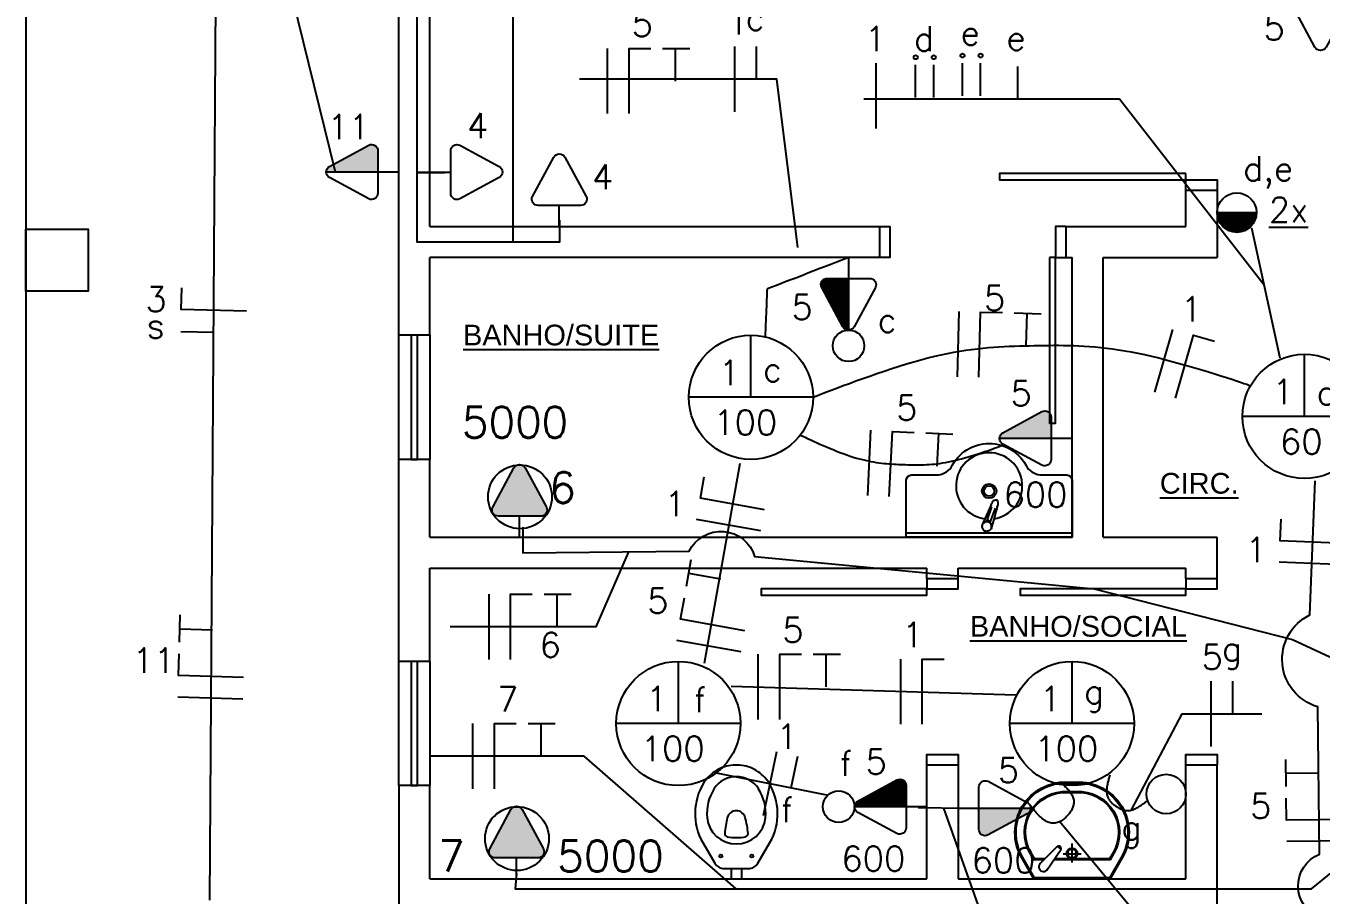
# Model space of a CAD drawing. Header units: millimetres. Extents: x 37 to 167, y 28 to 58.
# Drawn here: x 38.45 to 44.7, y 46.45 to 50.64 of the extents above; entities that cross this region are included whole.
import ezdxf

# ---------------------------------------------------------------- set-up
doc = ezdxf.new("R2010")
doc.units = ezdxf.units.MM
for name, color, linetype in [('ARQ-Banho_Cozinha_Serviço', 8, 'Continuous'), ('ELE-ELETRODUTOS', 5, 'Continuous'), ('ELE-FIAÇÃO', 10, 'Continuous'), ('ELE-PONTO_ELÉTRICO', 14, 'Continuous'), ('ESQUADRIAS', 9, 'Continuous'), ('PAREDE', 8, 'Continuous'), ('PAREDE-BAIXA', 9, 'Continuous'), ('PISO', 4, 'Continuous'), ('TXT_0', 7, 'Continuous')]:
    doc.layers.add(name, color=color, linetype=linetype)
doc.styles.add('ADITIVOCAD', font='RomanS')
doc.styles.get("Standard").update_dxf_attribs({"font": 'Arial'})
pattern_1 = [(45, (14.318479, 8.071904), (-0.0035355339, 0.0035355339), [])]

# ---------------------------------------------------------------- blocks, each defined once
blk = doc.blocks.new('ADC_PE_AB1')
at = {"flags": 128}
blk.add_lwpolyline([(0, -0.03), (1, -0.03), (1, 0), (0, 0)], close=True, dxfattribs=at)
at = {"flags": 8}
blk.add_attdef('$PORTA', (0.5, -0.1569), '', height=0.09, dxfattribs=at)
blk = doc.blocks.new('ADC_PD_AB1')
at = {"flags": 128}
blk.add_lwpolyline([(0, 0), (1, 0), (1, 0.03), (0, 0.03)], close=True, dxfattribs=at)
at = {"flags": 8}
blk.add_attdef('$PORTA', (0.5, 0.1463), '', height=0.09, dxfattribs=at)
blk = doc.blocks.new('ADC_JPL')
at = {"linetype": 'ByBlock', "flags": 128}
blk.add_lwpolyline([(0, -0.015), (1, -0.015), (1, 0.015), (0, 0.015)], close=True, dxfattribs=at)
at = {"flags": 8}
blk.add_attdef('$JANELA', (0.5, 0.2002), '', height=0.09, dxfattribs=at)
blk = doc.blocks.new('ADCE_LINCT')
for p, q in [((0, 0), (0, 0.2499)), ((0.2499, 0), (-0.2499, 0))]:
    blk.add_line(p, q)
blk.add_circle((0, 0), 0.2499)
at = {"flags": 8}
for tag, p in [('$A', (-0.089, 0.0992)), ('$B', (0.0909, 0.096)), ('$C', (-0.0013, -0.1014))]:
    blk.add_attdef(tag, p, '', height=0.1, dxfattribs=at)
blk = doc.blocks.new('ADCE_TB_2P')
at = {"flags": 128}
blk.add_lwpolyline([(0, 0), (0.0842, 0), (0.0842, 0.0853, -0.5575), (0.1207, 0.1079), (0.2784, 0.0226, -0.5959), (0.2784, -0.0226), (0.1207, -0.1079, -0.5789), (0.0842, -0.0853), (0.0842, 0)], format="xyb", dxfattribs=at)
at = {"flags": 8}
for tag, p in [('$C', (0.1994, 0.3183)), ('$A', (0.1994, -0.1817))]:
    blk.add_attdef(tag, p, '', height=0.09, dxfattribs=at)
blk = doc.blocks.new('ADCE_TM_2P')
blk.add_hatch(color=256).paths.add_polyline_path([(0.0842, 0), (0.0842, -0.0869), (0.0847, -0.0907), (0.0857, -0.0945), (0.0873, -0.098), (0.0894, -0.1012), (0.092, -0.1041), (0.095, -0.1065), (0.0984, -0.1085), (0.102, -0.1098), (0.1058, -0.1106), (0.1096, -0.1108), (0.1135, -0.1104), (0.1172, -0.1094), (0.1207, -0.1079), (0.2784, -0.0226), (0.2817, -0.0204), (0.2846, -0.0178), (0.2871, -0.0148), (0.2892, -0.0114), (0.2906, -0.0078), (0.2915, -0.0039), (0.2918, 0)])
blk.add_line((0.0842, 0), (0.2918, 0))
at = {"flags": 128}
blk.add_lwpolyline([(0, 0), (0.0842, 0), (0.0842, 0.0853, -0.5575), (0.1207, 0.1079), (0.2784, 0.0226, -0.5959), (0.2784, -0.0226), (0.1207, -0.1079, -0.5789), (0.0842, -0.0853), (0.0842, 0)], format="xyb", dxfattribs=at)
at = {"flags": 8}
for tag, p in [('$C', (0.1994, 0.3183)), ('$A', (0.1994, -0.1817))]:
    blk.add_attdef(tag, p, '', height=0.09, dxfattribs=at)
blk = doc.blocks.new('ADCE_TM-IT1')
h = blk.add_hatch()
h.set_pattern_fill('_U', color=256, scale=0.005, angle=45, style=0, pattern_type=2)
h.set_pattern_definition(pattern_1)
h.paths.add_polyline_path([(0.0842, 0), (0.0842, -0.0869), (0.0847, -0.0907), (0.0857, -0.0945), (0.0873, -0.098), (0.0894, -0.1012), (0.092, -0.1041), (0.095, -0.1065), (0.0984, -0.1085), (0.102, -0.1098), (0.1058, -0.1106), (0.1096, -0.1108), (0.1135, -0.1104), (0.1172, -0.1094), (0.1207, -0.1079), (0.2784, -0.0226), (0.2817, -0.0204), (0.2846, -0.0178), (0.2871, -0.0148), (0.2892, -0.0114), (0.2906, -0.0078), (0.2915, -0.0039), (0.2915, 0)])
blk.add_line((0.0842, 0), (0.2918, 0))
at = {"flags": 128}
blk.add_lwpolyline([(0, 0), (0.0842, 0), (0.0842, 0.0853, -0.5575), (0.1207, 0.1079), (0.2784, 0.0226, -0.5959), (0.2784, -0.0226), (0.1207, -0.1079, -0.5789), (0.0842, -0.0853), (0.0842, 0)], format="xyb", dxfattribs=at)
blk.add_circle((0.3554, 0), 0.0635)
at = {"flags": 8}
for tag, p in [('$C', (0.1994, 0.3183)), ('$B', (0.3992, 0.1595)), ('$A', (0.1994, -0.1817))]:
    blk.add_attdef(tag, p, '', height=0.09, dxfattribs=at)
blk = doc.blocks.new('ADCE_TA_2PT')
blk.add_hatch(color=256).paths.add_polyline_path([(0.2784, -0.0226), (0.2819, -0.0202), (0.2851, -0.0174), (0.2877, -0.014), (0.2897, -0.0103), (0.291, -0.0063), (0.2917, -0.0021), (0.2917, 0.0021), (0.291, 0.0063), (0.2897, 0.0103), (0.2877, 0.014), (0.2851, 0.0174), (0.2819, 0.0202), (0.2784, 0.0226), (0.1207, 0.1079), (0.1171, 0.1093), (0.1133, 0.1102), (0.1093, 0.1105), (0.1054, 0.1102), (0.1016, 0.1093), (0.0979, 0.1077), (0.0946, 0.1057), (0.0916, 0.1031), (0.089, 0.1001), (0.087, 0.0967), (0.0855, 0.0931), (0.0846, 0.0892), (0.0842, 0.0853), (0.0842, 0), (0.0842, -0.0853), (0.0844, -0.0893), (0.0853, -0.0932), (0.0867, -0.0969), (0.0887, -0.1003), (0.0913, -0.1034), (0.0943, -0.106), (0.0977, -0.1081), (0.1014, -0.1097), (0.1053, -0.1106), (0.1093, -0.1108), (0.1132, -0.1105), (0.1171, -0.1095), (0.1207, -0.1079)])
at = {"flags": 128}
blk.add_lwpolyline([(0, 0), (0.0842, 0), (0.0842, 0.0853, -0.5575), (0.1207, 0.1079), (0.2784, 0.0226, -0.5959), (0.2784, -0.0226), (0.1207, -0.1079, -0.5789), (0.0842, -0.0853), (0.0842, 0)], format="xyb", dxfattribs=at)
blk.add_circle((0.162, -0.0017), 0.1284)
at = {"flags": 8}
for tag, p in [('$C', (0.1994, 0.3183)), ('$A', (0.1994, -0.1817))]:
    blk.add_attdef(tag, p, '', height=0.09, dxfattribs=at)
blk = doc.blocks.new('ADCE_INTS1')
blk.add_circle((0.0635, 0), 0.0635)
at = {"flags": 8}
for tag, p in [('$B', (0.1735, 0.1343)), ('$A', (0.1594, -0.1326))]:
    blk.add_attdef(tag, p, '', height=0.09, dxfattribs=at)
blk = doc.blocks.new('ADCE_INT3W_2S')
h = blk.add_hatch()
h.set_pattern_fill('_U', color=256, scale=0.005, angle=45, style=0, pattern_type=2)
h.set_pattern_definition(pattern_1)
h.paths.add_polyline_path([(0.1271, 0), (0, 0), (0.0006, -0.009), (0.0026, -0.0179), (0.0057, -0.0264), (0.0101, -0.0344), (0.0155, -0.0416), (0.0219, -0.048), (0.0292, -0.0535), (0.0371, -0.0578), (0.0456, -0.061), (0.0545, -0.0629), (0.0635, -0.0635), (0.0726, -0.0629), (0.0815, -0.061), (0.0899, -0.0578), (0.0979, -0.0535), (0.1052, -0.048), (0.1116, -0.0416), (0.117, -0.0344), (0.1214, -0.0264), (0.1245, -0.0179), (0.1264, -0.009)])
blk.add_line((0, 0), (0.1271, 0))
blk.add_circle((0.0635, 0), 0.0635)
at = {"flags": 8}
for tag, p, height in [('$B', (0.1735, 0.1343), 0.09), ('$A', (0.2256, 0.0011), 0.09), ('TIP', (0.0136, -0.2023), 0.1)]:
    blk.add_attdef(tag, p, '', height=height, dxfattribs=at)
blk = doc.blocks.new('ADCE_FNT')
at = {"flags": 128}
for points in [[(-0.1565, -0.15), (-0.1565, 0.15)], [(-0.0575, -0.15), (-0.0575, 0.15), (0.0425, 0.15)], [(0.0965, 0.15), (0.2215, 0.15)], [(0.1565, 0), (0.1565, 0.15)]]:
    blk.add_lwpolyline(points, dxfattribs=at)
at = {"flags": 8}
blk.add_attdef('A', (-0.0374, 0.212), '', height=0.1, dxfattribs=at)
blk = doc.blocks.new('ADCE_FR')
at = {"flags": 128}
for points in [[(-0.0495, -0.15), (-0.0495, 0.15)], [(0.0495, 0), (0.0495, 0.15)]]:
    blk.add_lwpolyline(points, dxfattribs=at)
at = {"flags": 8}
for tag, p in [('A', (-0.0393, 0.2618)), ('B', (0.0487, 0.2618))]:
    blk.add_attdef(tag, p, '', height=0.1, dxfattribs=at)
blk = doc.blocks.new('ADCE_FN')
at = {"flags": 128}
for points in [[(-0.0495, -0.15), (-0.0495, 0.15)], [(0.0495, -0.15), (0.0495, 0.15), (0.1495, 0.15)]]:
    blk.add_lwpolyline(points, dxfattribs=at)
at = {"flags": 8}
blk.add_attdef('A', (-0.043, 0.212), '', height=0.1, dxfattribs=at)
blk = doc.blocks.new('ADCE_F')
at = {"flags": 128}
blk.add_lwpolyline([(0, -0.15), (0, 0.15)], dxfattribs=at)
at = {"flags": 8}
blk.add_attdef('A', (-0.0066, 0.262), '', height=0.1, dxfattribs=at)
blk = doc.blocks.new('ADCE_RP')
at = {"flags": 128}
for points in [[(-0.0416, 0), (-0.0416, 0.15)], [(0.0416, 0), (0.0416, 0.15)]]:
    blk.add_lwpolyline(points, dxfattribs=at)
for centre in [(-0.0413, 0.1848), (0.0419, 0.1848)]:
    blk.add_circle(centre, 0.00924)
at = {"flags": 8}
blk.add_attdef('B', (-0.0008, 0.2701), '', height=0.1, dxfattribs=at)
blk = doc.blocks.new('ADCE_R')
at = {"flags": 128}
blk.add_lwpolyline([(0, 0), (0, 0.15)], dxfattribs=at)
at = {"flags": 8}
blk.add_attdef('B', (-0.0041, 0.262), '', height=0.1, dxfattribs=at)
blk = doc.blocks.new('ADCE_NR')
at = {"flags": 128}
for points in [[(-0.0509, 0), (-0.0509, 0.1508)], [(0.0509, -0.1492), (0.0509, 0.1508), (0.1509, 0.1508)]]:
    blk.add_lwpolyline(points, dxfattribs=at)
at = {"flags": 8}
for tag, p in [('B', (-0.0447, 0.262)), ('A', (0.0959, 0.262))]:
    blk.add_attdef(tag, p, '', height=0.1, dxfattribs=at)
blk = doc.blocks.new('ADC_WC_BACIA_01-P')
for p, q in [((-0.025, 0.05), (-0.025, 0)), ((0.025, 0.05), (0.025, 0))]:
    blk.add_line(p, q)
at = {"flags": 128}
blk.add_lwpolyline([(0.0588, 0.05, 0.2667), (0.1043, 0.0761), (0.1617, 0.1751, 0.2797), (0.1562, 0.4646), (0.1503, 0.4734), (0.1439, 0.4817), (0.137, 0.4897), (0.1297, 0.4973), (0.1219, 0.5045), (0.1137, 0.5112), (0.1052, 0.5175), (0.0963, 0.5232), (0.087, 0.5285), (0.0775, 0.5332), (0.0677, 0.5373), (0.0577, 0.5408), (0.0475, 0.5438), (0.0371, 0.5461), (0.0266, 0.5478), (0.016, 0.5489), (0.0054, 0.5495), (-0.0053, 0.5494), (-0.0159, 0.5488), (-0.0265, 0.5476), (-0.037, 0.5458), (-0.0474, 0.5435), (-0.0576, 0.5405), (-0.0677, 0.5371), (-0.0775, 0.533), (-0.087, 0.5284), (-0.0963, 0.5232), (-0.1052, 0.5175), (-0.1138, 0.5113), (-0.1219, 0.5045), (-0.1297, 0.4974), (-0.137, 0.4898), (-0.1439, 0.4817), (-0.1503, 0.4734), (-0.1562, 0.4646, 0.2797), (-0.1617, 0.1751), (-0.1043, 0.0761, 0.2667), (-0.0588, 0.05)], format="xyb", close=True, dxfattribs=at)
blk.add_lwpolyline([(0.0432, 0.2952, 0.7678), (-0.0437, 0.2952, 0.033), (-0.056, 0.2184, 0.3847), (-0.0446, 0.2035, 0.0989), (0.0451, 0.2035, 0.3847), (0.0565, 0.2184, 0.0452), (0.0433, 0.2952)], format="xyb", dxfattribs=at)
for centre in [(-0.075, 0.1108), (0.075, 0.1108)]:
    blk.add_circle(centre, 0.0075)
for centre, major_axis, start_param, end_param in [((0, 0.3696), (-0.126, 0), 3.70465, 5.720128), ((0.0892, 0.3153), (-0.231, 0), 5.720095, 6.374769), ((-0.0892, 0.3153), (-0.231, 0), 3.050009, 3.704683), ((0, 0.3074), (-0.1414, 0), 0.091613, 3.04998)]:
    blk.add_ellipse(centre, major_axis=major_axis, ratio=0.9818, start_param=start_param, end_param=end_param)
blk = doc.blocks.new('ADC_LAV_02')
for p, q in [((-0.1541, 0.0735), (-0.0696, 0.1573)), ((-0.1213, 0.0424), (-0.0529, 0.1435)), ((-0.0529, 0.1435), (-0.0696, 0.1573)), ((0.0004, 0.0791), (0.0004, 0.1703)), ((-0.0422, 0.1216), (0.0447, 0.1216))]:
    blk.add_line(p, q)
at = {"flags": 128}
for points in [[(-0.0193, 0.4676), (0.0193, 0.4676, -0.5954), (0.2423, 0.1008), (0.1841, 0), (-0.1841, 0), (-0.2423, 0.1008, -0.5954)], [(-0.0195, 0.462), (0.0195, 0.462, -0.5956), (0.2375, 0.1036), (0.1809, 0.0056), (-0.1809, 0.0056), (-0.2375, 0.1036, -0.5956)]]:
    blk.add_lwpolyline(points, format="xyb", close=True, dxfattribs=at)
for points in [[(-0.135, 0.0924), (-0.1843, 0.0924), (-0.2026, 0.1242, -0.5988), (-0.0193, 0.4216), (0.0193, 0.4216, -0.5991), (0.2026, 0.124), (0.1843, 0.0924), (-0.0875, 0.0924)], [(-0.1304, 0.097), (-0.1817, 0.097), (-0.1987, 0.1265, -0.5991), (-0.0195, 0.417), (0.0195, 0.417, -0.5994), (0.1986, 0.1263), (0.1817, 0.097), (-0.0844, 0.097)], [(-0.1535, 0.0741, 1.2019), (-0.1175, 0.0481, 1.2019)]]:
    blk.add_lwpolyline(points, format="xyb", dxfattribs=at)
for radius in [0.0263, 0.0209]:
    blk.add_circle((0, 0.1223), radius)
blk.add_arc((-0.0646, 0.1464), 0.012, 346.1488, 114.5815)
blk = doc.blocks.new('ADC_WC_LAV-BANC_CUBA-RD-80')
for p, q in [((0.409, 0.1552), (0.373, 0.0738)), ((0.3897, 0.0806), (0.4135, 0.1461)), ((0.4064, 0.0746), (0.4302, 0.14)), ((0.414, 0.1662), (0.4156, 0.1691)), ((0.4156, 0.1691), (0.4175, 0.1718)), ((0.4175, 0.1718), (0.4196, 0.1743)), ((0.4196, 0.1743), (0.4217, 0.1762)), ((0.4217, 0.1762), (0.4241, 0.1779)), ((0.4241, 0.1779), (0.4267, 0.1791)), ((0.4267, 0.1791), (0.4294, 0.1799)), ((0.4294, 0.1799), (0.4322, 0.18)), ((0.4322, 0.18), (0.4351, 0.1794)), ((0.4376, 0.178), (0.4351, 0.1794)), ((0.4397, 0.1761), (0.4376, 0.178)), ((0.4395, 0.1441), (0.4411, 0.1495)), ((0.4413, 0.1738), (0.4397, 0.1761)), ((0.4425, 0.1711), (0.4413, 0.1738)), ((0.4433, 0.1684), (0.4425, 0.1711)), ((0.4428, 0.1557), (0.4434, 0.159)), ((0.4437, 0.1656), (0.4433, 0.1684)), ((0.4434, 0.159), (0.4437, 0.1623)), ((0.4437, 0.1623), (0.4437, 0.1656)), ((0.373, 0.0738), (0.3671, 0.0603)), ((0.3735, 0.0741), (0.3778, 0.0743)), ((0.3778, 0.0743), (0.382, 0.0754)), ((0.382, 0.0754), (0.3859, 0.0775)), ((0.3859, 0.0775), (0.3893, 0.0805)), ((0.4072, 0.0697), (0.4065, 0.0742)), ((0.4089, 0.0656), (0.4072, 0.0697)), ((0.4114, 0.062), (0.4089, 0.0656)), ((0, 0.02), (0.8, 0.02)), ((0.3657, 0.056), (0.3651, 0.0519)), ((0.3651, 0.0519), (0.3653, 0.0479)), ((0.3653, 0.0479), (0.366, 0.0443)), ((0.3671, 0.0603), (0.3657, 0.056)), ((0.366, 0.0443), (0.3673, 0.041)), ((0.3673, 0.041), (0.3689, 0.0381)), ((0.3689, 0.0381), (0.3708, 0.0356)), ((0.3708, 0.0356), (0.3729, 0.0335)), ((0.3729, 0.0335), (0.3752, 0.0317)), ((0.3752, 0.0317), (0.3777, 0.0302)), ((0.3777, 0.0302), (0.3804, 0.029)), ((0.3831, 0.0282), (0.3804, 0.029)), ((0.386, 0.0278), (0.3831, 0.0282)), ((0.3889, 0.0276), (0.386, 0.0278)), ((0.3919, 0.0279), (0.3889, 0.0276)), ((0.3949, 0.0286), (0.3919, 0.0279)), ((0.398, 0.0298), (0.3949, 0.0286)), ((0.4011, 0.0315), (0.398, 0.0298)), ((0.4041, 0.0338), (0.4011, 0.0315)), ((0.4067, 0.0367), (0.4041, 0.0338)), ((0.409, 0.0403), (0.4067, 0.0367)), ((0.4106, 0.0444), (0.409, 0.0403)), ((0.4147, 0.0586), (0.4106, 0.0444)), ((0.4145, 0.0592), (0.4114, 0.062))]:
    blk.add_line(p, q)
at = {"flags": 128}
blk.add_lwpolyline([(0, 0), (0, 0.275, -0.4142), (0.025, 0.3), (0.1444, 0.3, 0.238), (0.2168, 0.3365, -0.6324), (0.5832, 0.3365, 0.238), (0.6556, 0.3), (0.775, 0.3, -0.4142), (0.8, 0.275), (0.8, 0)], format="xyb", close=True, dxfattribs=at)
for radius in [0.035, 0.025]:
    blk.add_circle((0.4, 0.2223), radius)
for centre, radius, start, end in [((0.4, 0.2473), 0.16, 278.308, 262.6671), ((-0.1406, 0.3982), 0.6009, 336.1441, 336.6859), ((0.4906, 0.1268), 0.0862, 152.7963, 157.0872), ((2.5911, -0.5259), 2.2535, 162.7032, 164.9663), ((0.3588, 0.1748), 0.0862, 342.9125, 347.2039), ((0.3883, 0.0509), 0.0232, 343.8303, 156.1697), ((0.3897, 0.0801), 0.000505, 93.6217, 138.3006), ((0.3911, 0.0585), 0.0222, 70.0005, 93.605), ((0.3911, 0.0585), 0.0222, 46.3935, 70.001), ((0.406, 0.0742), 0.000505, 1.71, 46.3782)]:
    blk.add_arc(centre, radius, start, end)

msp = doc.modelspace()

# ---------------------------------------------------------------- linework, layer by layer
at = {"layer": 'ELE-ELETRODUTOS', "flags": 128}
for points in [[(40.4704, 49.9333), (40.337, 49.9333), (40.337, 53.2518), (40.4496, 53.2501)], [(39.5834, 51.398), (39.9407, 49.9385)], [(39.3362, 46.422), (39.3691, 51.2448)], [(41.0239, 49.7045), (41.0239, 49.6751), (41.0239, 49.5997), (40.337, 49.5997), (40.337, 49.9376), (40.4276, 49.9376)], [(44.5039, 49.0385), (44.3667, 49.667)], [(42.4197, 49.5251), (42.4169, 49.524), (42.4087, 49.5208), (42.3958, 49.5158), (42.3788, 49.5092), (42.3583, 49.5012), (42.3348, 49.492), (42.3089, 49.482), (42.2812, 49.4713), (42.2524, 49.4601), (42.223, 49.4486), (42.1936, 49.4372), (42.1648, 49.426), (42.1371, 49.4153), (42.1113, 49.4052), (42.0878, 49.3961), (42.0672, 49.3881), (42.0502, 49.3815), (42.0373, 49.3765), (42.0291, 49.3733), (42.0263, 49.3722), (42.0263, 49.3722), (42.0263, 49.3722), (42.0263, 49.3722), (42.0263, 49.3722), (42.0263, 49.3722), (42.0263, 49.3722), (42.0263, 49.3722), (42.0263, 49.3722), (42.0263, 49.3722), (42.0263, 49.3722), (42.0263, 49.3722), (42.0263, 49.3722), (42.0263, 49.3722), (42.0263, 49.3722), (42.0263, 49.3722), (42.0263, 49.3722), (42.0263, 49.3722), (42.0263, 49.3722), (42.0263, 49.3722), (42.0263, 49.3722), (42.0263, 49.3722), (42.0262, 49.3705), (42.026, 49.3656), (42.0257, 49.3579), (42.0253, 49.3477), (42.0248, 49.3354), (42.0242, 49.3213), (42.0236, 49.3059), (42.023, 49.2893), (42.0223, 49.2721), (42.0216, 49.2545), (42.0209, 49.2369), (42.0202, 49.2196), (42.0195, 49.2031), (42.0189, 49.1876), (42.0183, 49.1736), (42.0178, 49.1613), (42.0174, 49.1511), (42.0171, 49.1434), (42.0169, 49.1385), (42.0169, 49.1368)], [(42.2484, 48.8501), (42.2506, 48.8509), (42.2569, 48.8535), (42.267, 48.8575), (42.2808, 48.863), (42.2979, 48.8697), (42.3181, 48.8775), (42.341, 48.8864), (42.3664, 48.896), (42.3941, 48.9065), (42.4238, 48.9175), (42.4552, 48.9289), (42.488, 48.9407), (42.5219, 48.9527), (42.5568, 48.9648), (42.5923, 48.9768), (42.6281, 48.9886), (42.664, 49), (42.6997, 49.011), (42.735, 49.0214), (42.7695, 49.0311), (42.7695, 49.0311), (42.8031, 49.0399), (42.8357, 49.0479), (42.8674, 49.0551), (42.8982, 49.0615), (42.9283, 49.0673), (42.9576, 49.0724), (42.9862, 49.0769), (43.0141, 49.0809), (43.0415, 49.0843), (43.0683, 49.0873), (43.0946, 49.0898), (43.1204, 49.0919), (43.1458, 49.0936), (43.1709, 49.0951), (43.1957, 49.0962), (43.2202, 49.0972), (43.2445, 49.098), (43.2687, 49.0986), (43.2928, 49.0991), (43.3168, 49.0996), (43.3168, 49.0996), (43.34, 49.1001), (43.3633, 49.1005), (43.3867, 49.1008), (43.4102, 49.101), (43.434, 49.101), (43.4579, 49.1009), (43.4822, 49.1005), (43.5069, 49.0998), (43.5319, 49.0988), (43.5574, 49.0975), (43.5834, 49.0957), (43.61, 49.0936), (43.6371, 49.0909), (43.665, 49.0878), (43.6935, 49.0841), (43.7228, 49.0798), (43.7529, 49.0749), (43.7839, 49.0694), (43.8157, 49.0632), (43.8486, 49.0562), (43.8824, 49.0484), (43.9169, 49.0401), (43.952, 49.0311), (43.9872, 49.0218), (44.0224, 49.0121), (44.0572, 49.0022), (44.0915, 48.9922), (44.1249, 48.9823), (44.1571, 48.9725), (44.188, 48.9629), (44.2172, 48.9538), (44.2444, 48.9451), (44.2695, 48.937), (44.2921, 48.9296), (44.3119, 48.923), (44.3288, 48.9174), (44.3423, 48.9128), (44.3524, 48.9094), (44.3586, 48.9072), (44.3607, 48.9065), (44.3607, 48.9065)], [(42.187, 48.6683), (42.188, 48.6678), (42.1909, 48.6664), (42.1956, 48.6641), (42.2019, 48.6611), (42.2097, 48.6573), (42.2189, 48.6529), (42.2295, 48.648), (42.2411, 48.6426), (42.2538, 48.6367), (42.2675, 48.6306), (42.2819, 48.6241), (42.2969, 48.6175), (42.3126, 48.6108), (42.3286, 48.604), (42.3449, 48.5973), (42.3614, 48.5906), (42.378, 48.5842), (42.3945, 48.578), (42.4108, 48.5721), (42.4268, 48.5666), (42.4268, 48.5666), (42.4424, 48.5616), (42.4575, 48.557), (42.4723, 48.5529), (42.4867, 48.5492), (42.5007, 48.5458), (42.5144, 48.5428), (42.5278, 48.5402), (42.5409, 48.5378), (42.5538, 48.5358), (42.5664, 48.534), (42.5788, 48.5324), (42.591, 48.5311), (42.603, 48.53), (42.6148, 48.529), (42.6266, 48.5282), (42.6382, 48.5275), (42.6497, 48.5269), (42.6612, 48.5264), (42.6726, 48.5259), (42.684, 48.5255), (42.684, 48.5255), (42.6949, 48.5251), (42.7058, 48.5247), (42.7168, 48.5244), (42.7278, 48.5241), (42.7389, 48.5239), (42.7502, 48.5238), (42.7616, 48.5239), (42.7731, 48.5241), (42.7848, 48.5245), (42.7968, 48.525), (42.8089, 48.5258), (42.8213, 48.5267), (42.834, 48.528), (42.847, 48.5295), (42.8603, 48.5312), (42.874, 48.5333), (42.888, 48.5357), (42.9024, 48.5385), (42.9173, 48.5416), (42.9325, 48.5451), (42.9325, 48.5451), (42.9482, 48.549), (42.9643, 48.5532), (42.9805, 48.5577), (42.9969, 48.5625), (43.0132, 48.5674), (43.0294, 48.5724), (43.0453, 48.5775), (43.0607, 48.5826), (43.0757, 48.5876), (43.09, 48.5924), (43.1035, 48.5971), (43.1161, 48.6016), (43.1277, 48.6057), (43.1382, 48.6095), (43.1474, 48.6129), (43.1552, 48.6158), (43.1614, 48.6181), (43.1661, 48.6198), (43.1689, 48.6209), (43.1699, 48.6213)], [(41.8944, 48.5297), (41.7224, 47.5649)], [(41.8528, 47.4548), (43.2271, 47.414)], [(41.7721, 47.0476), (41.7805, 47.0367), (42.3215, 46.9288)], [(43.6814, 47.0259), (43.6813, 47.0256), (43.6809, 47.0245), (43.6803, 47.0228), (43.6796, 47.0205), (43.6786, 47.0177), (43.6776, 47.0144), (43.6765, 47.0106), (43.6753, 47.0064), (43.674, 47.0019), (43.6728, 46.997), (43.6716, 46.9919), (43.6704, 46.9866), (43.6693, 46.9811), (43.6683, 46.9755), (43.6674, 46.9699), (43.6667, 46.9642), (43.6661, 46.9586), (43.6658, 46.953), (43.6658, 46.9475), (43.666, 46.9423), (43.666, 46.9423), (43.6665, 46.9372), (43.6673, 46.9324), (43.6683, 46.9278), (43.6697, 46.9233), (43.6713, 46.9191), (43.6731, 46.915), (43.6751, 46.9112), (43.6773, 46.9075), (43.6798, 46.9039), (43.6824, 46.9005), (43.6852, 46.8972), (43.6881, 46.8941), (43.6912, 46.8911), (43.6944, 46.8882), (43.6977, 46.8855), (43.7011, 46.8828), (43.7046, 46.8803), (43.7081, 46.8778), (43.7117, 46.8754), (43.7154, 46.8731), (43.7154, 46.8731), (43.7188, 46.871), (43.7223, 46.8689), (43.7258, 46.867), (43.7293, 46.8651), (43.7329, 46.8634), (43.7365, 46.8618), (43.7402, 46.8603), (43.7439, 46.859), (43.7476, 46.8578), (43.7514, 46.8568), (43.7553, 46.8559), (43.7592, 46.8553), (43.7632, 46.8549), (43.7673, 46.8547), (43.7714, 46.8548), (43.7756, 46.8551), (43.7799, 46.8556), (43.7843, 46.8565), (43.7887, 46.8576), (43.7932, 46.8591), (43.7978, 46.8608), (43.8025, 46.8628), (43.8072, 46.8651), (43.8119, 46.8675), (43.8165, 46.8702), (43.8211, 46.8729), (43.8255, 46.8757), (43.8299, 46.8785), (43.8341, 46.8814), (43.838, 46.8842), (43.8418, 46.8869), (43.8453, 46.8895), (43.8485, 46.892), (43.8513, 46.8942), (43.8538, 46.8963), (43.856, 46.898), (43.8577, 46.8994), (43.859, 46.9005), (43.8597, 46.9011), (43.86, 46.9014)], [(43.4378, 46.9946), (43.4381, 46.9944), (43.4391, 46.9936), (43.4406, 46.9924), (43.4426, 46.9908), (43.445, 46.9888), (43.4479, 46.9864), (43.4511, 46.9837), (43.4546, 46.9806), (43.4583, 46.9773), (43.4622, 46.9737), (43.4662, 46.9698), (43.4703, 46.9657), (43.4744, 46.9615), (43.4785, 46.957), (43.4825, 46.9525), (43.4863, 46.9478), (43.49, 46.9431), (43.4933, 46.9383), (43.4964, 46.9334), (43.4991, 46.9286), (43.5014, 46.9238), (43.5033, 46.919), (43.5048, 46.9142), (43.5059, 46.9095), (43.5067, 46.9048), (43.5071, 46.9001), (43.5072, 46.8955), (43.507, 46.8909), (43.5064, 46.8864), (43.5056, 46.8819), (43.5045, 46.8774), (43.5031, 46.873), (43.5015, 46.8687), (43.4996, 46.8644), (43.4975, 46.8601), (43.4953, 46.8559), (43.4928, 46.8518), (43.4901, 46.8477), (43.4873, 46.8437), (43.4844, 46.8397), (43.4805, 46.8349), (43.4765, 46.8303), (43.4724, 46.8258), (43.468, 46.8215), (43.4635, 46.8174), (43.4588, 46.8136), (43.454, 46.81), (43.449, 46.8066), (43.4439, 46.8036), (43.4387, 46.801), (43.4334, 46.7987), (43.428, 46.7967), (43.4224, 46.7952), (43.4168, 46.7942), (43.4112, 46.7936), (43.4054, 46.7935), (43.3997, 46.794), (43.3938, 46.795), (43.3879, 46.7966), (43.382, 46.7988), (43.382, 46.7988), (43.3761, 46.8016), (43.3702, 46.805), (43.3644, 46.8088), (43.3586, 46.8131), (43.3529, 46.8177), (43.3474, 46.8225), (43.342, 46.8276), (43.3369, 46.8327), (43.3319, 46.8378), (43.3273, 46.8429), (43.3229, 46.8479), (43.3189, 46.8527), (43.3152, 46.8572), (43.3119, 46.8614), (43.309, 46.8651), (43.3066, 46.8683), (43.3046, 46.8709), (43.3032, 46.8729), (43.3023, 46.8741), (43.302, 46.8746)], [(40.8173, 46.5514), (40.8105, 46.4768), (44.1041, 46.4768), (44.6542, 46.4768), (45.146, 46.8767)], [(42.983, 46.8654), (42.7562, 46.8678)]]:
    msp.add_lwpolyline(points, dxfattribs=at)
for points in [[(44.6882, 45.2119), (44.6986, 46.3349, -0.6841), (44.6931, 46.6436), (44.6857, 47.3553, -0.6842), (44.6464, 47.7995), (44.6726, 48.4462)], [(40.8467, 48.2227), (40.8467, 48.0988), (41.6505, 48.1071, -0.6841), (41.9662, 48.0811), (43.605, 47.9251), (44.5631, 47.6806), (45.1462, 47.41)]]:
    msp.add_lwpolyline(points, format="xyb", dxfattribs=at)
at = {"layer": 'ELE-FIAÇÃO', "flags": 128}
for points in [[(40.801, 49.5997), (40.801, 50.8618), (41.7452, 50.8618)], [(42.1746, 49.5732), (42.0736, 50.3865), (41.1209, 50.3865)], [(44.4267, 49.392), (43.7275, 50.2898), (42.4928, 50.2898)], [(41.3574, 48.104), (41.2001, 47.7415), (40.4971, 47.7415)], [(43.7863, 46.8579), (44.0296, 47.3223), (44.4155, 47.3223)], [(41.878, 46.4768), (41.1436, 47.1178), (40.3985, 47.1178)], [(42.8783, 46.8665), (43.2101, 45.933), (43.967, 45.933)], [(43.4376, 46.8036), (44.1281, 45.9723), (44.553, 45.9713)]]:
    msp.add_lwpolyline(points, dxfattribs=at)
at = {"layer": 'ESQUADRIAS', "flags": 128}
for points in [[(44.0485, 49.8501), (44.0485, 49.9001), (44.1985, 49.9001), (44.1985, 49.8501)], [(42.5692, 49.6751), (42.6192, 49.6751), (42.6192, 49.5251), (42.5692, 49.5251)], [(43.4692, 49.6751), (43.4192, 49.6751), (43.4192, 49.5251), (43.4692, 49.5251)], [(42.7985, 47.9751), (42.7985, 47.9251), (42.9485, 47.9251), (42.9485, 47.9751)], [(44.0485, 47.9751), (44.0485, 47.9251), (44.1985, 47.9251), (44.1985, 47.9751)], [(42.7985, 47.0751), (42.7985, 47.1251), (42.9485, 47.1251), (42.9485, 47.0751)], [(44.0485, 47.0751), (44.0485, 47.1251), (44.1985, 47.1251), (44.1985, 47.0751)]]:
    msp.add_lwpolyline(points, dxfattribs=at)
at = {"layer": 'PAREDE'}
for p, q in [((40.2485, 49.1501), (40.2485, 50.7251)), ((40.3985, 49.6751), (40.3985, 50.7251)), ((44.0485, 49.6751), (44.0485, 49.8501)), ((44.0485, 49.8501), (44.1985, 49.8501)), ((44.1985, 49.8501), (44.1985, 49.5251)), ((40.3985, 49.6751), (42.5692, 49.6751)), ((42.5692, 49.6751), (42.5692, 49.5251)), ((43.4692, 49.6751), (44.0485, 49.6751)), ((43.4692, 49.6751), (43.4692, 49.5251)), ((42.5692, 49.5251), (40.3985, 49.5251)), ((40.3985, 49.1501), (40.3985, 49.5251)), ((43.4692, 49.5251), (43.4985, 49.5251)), ((43.4985, 48.1751), (43.4985, 49.5251)), ((43.6485, 48.1751), (43.6485, 49.5251)), ((43.6485, 49.5251), (44.1985, 49.5251)), ((40.3985, 49.1501), (40.2485, 49.1501)), ((40.3985, 48.5501), (40.2485, 48.5501)), ((40.2485, 47.5751), (40.2485, 48.5501)), ((40.3985, 48.1751), (40.3985, 48.5501)), ((40.3985, 48.1751), (43.4985, 48.1751)), ((43.6485, 48.1751), (44.1985, 48.1751)), ((44.1985, 47.9751), (44.1985, 48.1751)), ((40.3985, 48.0251), (42.7985, 48.0251)), ((40.3985, 47.5751), (40.3985, 48.0251)), ((42.7985, 47.9751), (42.7985, 48.0251)), ((42.9485, 48.0251), (44.0485, 48.0251)), ((42.9485, 47.9751), (42.9485, 48.0251)), ((44.0485, 47.9751), (44.0485, 48.0251)), ((42.7985, 47.9751), (42.9485, 47.9751)), ((44.0485, 47.9751), (44.1985, 47.9751)), ((40.3985, 47.5751), (40.2485, 47.5751)), ((42.7985, 46.5251), (42.7985, 47.0751)), ((42.7985, 47.0751), (42.9485, 47.0751)), ((42.9485, 47.0751), (42.9485, 46.5251)), ((44.0485, 46.5251), (44.0485, 47.0751)), ((44.0485, 47.0751), (44.1985, 47.0751)), ((44.1985, 46.2751), (44.1985, 47.0751)), ((40.2485, 46.9751), (40.2485, 45.7751)), ((40.3985, 46.9751), (40.2485, 46.9751)), ((40.3985, 46.5251), (40.3985, 46.9751)), ((40.3985, 46.5251), (42.7985, 46.5251)), ((42.9485, 46.5251), (44.0485, 46.5251))]:
    msp.add_line(p, q, dxfattribs=at)
at = {"layer": 'PAREDE', "flags": 128}
msp.add_lwpolyline([(38.4485, 49.6626), (38.7485, 49.6626), (38.7485, 49.3626), (38.4485, 49.3626)], close=True, dxfattribs=at)
at = {"layer": 'PAREDE-BAIXA'}
for p, q in [((40.2485, 48.5501), (40.2485, 49.1501)), ((40.3985, 49.1501), (40.3985, 48.5501)), ((40.2485, 46.9751), (40.2485, 47.5751)), ((40.3985, 47.5751), (40.3985, 46.9751))]:
    msp.add_line(p, q, dxfattribs=at)
at = {"layer": 'PISO'}
msp.add_line((38.4485, 53.6251), (38.4485, 37.1751), dxfattribs=at)

# ---------------------------------------------------------------- block references
at = {"layer": 'ARQ-Banho_Cozinha_Serviço'}
for name, p in [('ADC_WC_LAV-BANC_CUBA-RD-80', (42.6985, 48.1751)), ('ADC_WC_BACIA_01-P', (41.878, 46.5251)), ('ADC_LAV_02', (43.4985, 46.5251))]:
    msp.add_blockref(name, p, dxfattribs=at)
at = {"layer": 'ELE-FIAÇÃO'}
ref = msp.add_blockref('ADCE_FNT', (41.4206, 50.377), dxfattribs=dict(at, xscale=1.05, yscale=1.05, zscale=1.05))
ref.add_attrib('A', '5', (41.3731, 50.5921), dxfattribs={"layer": 'TXT_0', "height": 0.12, "style": 'ADITIVOCAD'})
ref = msp.add_blockref('ADCE_FR', (41.9229, 50.3865), dxfattribs=dict(at, xscale=1.05, yscale=1.05, zscale=1.05))
ref.add_attrib('A', '1', (41.833, 50.6013), dxfattribs={"layer": 'TXT_0', "height": 0.12, "style": 'ADITIVOCAD'})
ref.add_attrib('B', 'c', (41.9226, 50.6213), dxfattribs={"layer": 'TXT_0', "height": 0.12, "style": 'ADITIVOCAD'})
ref = msp.add_blockref('ADCE_F', (42.5533, 50.3059), dxfattribs=dict(at, xscale=1.05, yscale=1.05, zscale=1.05))
ref.add_attrib('A', '1', (42.4978, 50.521), dxfattribs={"layer": 'TXT_0', "height": 0.12, "style": 'ADITIVOCAD'})
ref = msp.add_blockref('ADCE_RP', (42.7873, 50.2978), dxfattribs=dict(at, xscale=1.05, yscale=1.05, zscale=1.05))
ref.add_attrib('B', 'd', (42.735, 50.5214), dxfattribs={"layer": 'TXT_0', "height": 0.12, "style": 'ADITIVOCAD'})
ref = msp.add_blockref('ADCE_RP', (43.0133, 50.3059), dxfattribs=dict(at, xscale=1.05, yscale=1.05, zscale=1.05))
ref.add_attrib('B', 'e', (42.961, 50.5495), dxfattribs={"layer": 'TXT_0', "height": 0.12, "style": 'ADITIVOCAD'})
ref = msp.add_blockref('ADCE_R', (43.2375, 50.2898), dxfattribs=dict(at, xscale=1.05, yscale=1.05, zscale=1.05))
ref.add_attrib('B', 'e', (43.1818, 50.5249), dxfattribs={"layer": 'TXT_0', "height": 0.12, "style": 'ADITIVOCAD'})
ref = msp.add_blockref('ADCE_NR', (39.3553, 49.2167), dxfattribs=dict(at, xscale=1.05, yscale=1.05, zscale=1.05, rotation=88.7212))
ref.add_attrib('B', 's', (39.0306, 49.1359), dxfattribs={"layer": 'TXT_0', "height": 0.12, "style": 'ADITIVOCAD'})
ref.add_attrib('A', '3', (39.0254, 49.2636), dxfattribs={"layer": 'TXT_0', "height": 0.12, "style": 'ADITIVOCAD'})
ref = msp.add_blockref('ADCE_FNT', (43.1136, 49.1026), dxfattribs=dict(at, xscale=1.05, yscale=1.05, zscale=1.05, rotation=358.46))
ref.add_attrib('A', '5', (43.0735, 49.2699), dxfattribs={"layer": 'TXT_0', "height": 0.12, "style": 'ADITIVOCAD'})
ref = msp.add_blockref('ADCE_FN', (43.9924, 49.0122), dxfattribs=dict(at, xscale=1.05, yscale=1.05, zscale=1.05, rotation=343.9934))
ref.add_attrib('A', '1', (44.0233, 49.2155), dxfattribs={"layer": 'TXT_0', "height": 0.12, "style": 'ADITIVOCAD'})
ref = msp.add_blockref('ADCE_FNT', (42.684, 48.5255), dxfattribs=dict(at, xscale=1.05, yscale=1.05, zscale=1.05, rotation=357.26))
ref.add_attrib('A', '5', (42.6496, 48.7398), dxfattribs={"layer": 'TXT_0', "height": 0.12, "style": 'ADITIVOCAD'})
ref = msp.add_blockref('ADCE_FN', (41.8505, 48.2837), dxfattribs=dict(at, xscale=1.05, yscale=1.05, zscale=1.05, rotation=79.8932))
ref.add_attrib('A', '1', (41.5318, 48.2757), dxfattribs={"layer": 'TXT_0', "height": 0.12, "style": 'ADITIVOCAD'})
ref = msp.add_blockref('ADCE_FN', (44.6585, 48.0992), dxfattribs=dict(at, xscale=1.05, yscale=1.05, zscale=1.05, rotation=87.6826))
ref.add_attrib('A', '1', (44.3353, 48.0541), dxfattribs={"layer": 'TXT_0', "height": 0.12, "style": 'ADITIVOCAD'})
ref = msp.add_blockref('ADCE_FNT', (41.7745, 47.8102), dxfattribs=dict(at, xscale=1.05, yscale=1.05, zscale=1.05, rotation=79.8932))
ref.add_attrib('A', '5', (41.4482, 47.8079), dxfattribs={"layer": 'TXT_0', "height": 0.12, "style": 'ADITIVOCAD'})
ref = msp.add_blockref('ADCE_FNT', (40.8486, 47.7415), dxfattribs=dict(at, xscale=1.05, yscale=1.05, zscale=1.05))
ref.add_attrib('A', '6', (40.9282, 47.5943), dxfattribs={"layer": 'TXT_0', "height": 0.12, "style": 'ADITIVOCAD'})
ref = msp.add_blockref('ADCE_FNT', (39.344, 47.562), dxfattribs=dict(at, xscale=1.05, yscale=1.05, zscale=1.05, rotation=88.1977))
ref.add_attrib('A', '11', (38.9636, 47.5203), dxfattribs={"layer": 'TXT_0', "height": 0.12, "style": 'ADITIVOCAD'})
ref = msp.add_blockref('ADCE_FNT', (42.1478, 47.4525), dxfattribs=dict(at, xscale=1.05, yscale=1.05, zscale=1.05))
ref.add_attrib('A', '5', (42.1003, 47.6675), dxfattribs={"layer": 'TXT_0', "height": 0.12, "style": 'ADITIVOCAD'})
ref = msp.add_blockref('ADCE_FN', (42.7239, 47.429), dxfattribs=dict(at, xscale=1.05, yscale=1.05, zscale=1.05))
ref.add_attrib('A', '1', (42.6791, 47.644), dxfattribs={"layer": 'TXT_0', "height": 0.12, "style": 'ADITIVOCAD'})
ref = msp.add_blockref('ADCE_FR', (44.2225, 47.3223), dxfattribs=dict(at, xscale=1.05, yscale=1.05, zscale=1.05))
ref.add_attrib('A', '5', (44.1241, 47.5371), dxfattribs={"layer": 'TXT_0', "height": 0.12, "style": 'ADITIVOCAD'})
ref.add_attrib('B', 'g', (44.2222, 47.5771), dxfattribs={"layer": 'TXT_0', "height": 0.12, "style": 'ADITIVOCAD'})
ref = msp.add_blockref('ADCE_FNT', (40.7711, 47.1178), dxfattribs=dict(at, xscale=1.05, yscale=1.05, zscale=1.05))
ref.add_attrib('A', '7', (40.7235, 47.3329), dxfattribs={"layer": 'TXT_0', "height": 0.12, "style": 'ADITIVOCAD'})
ref = msp.add_blockref('ADCE_FR', (42.0919, 46.9746), dxfattribs=dict(at, xscale=1.05, yscale=1.05, zscale=1.05, rotation=348.0911))
ref.add_attrib('A', '1', (42.0713, 47.1527), dxfattribs={"layer": 'TXT_0', "height": 0.12, "style": 'ADITIVOCAD'})
ref.add_attrib('B', 'f', (42.0935, 46.7989), dxfattribs={"layer": 'TXT_0', "height": 0.12, "style": 'ADITIVOCAD'})
ref = msp.add_blockref('ADCE_FNT', (44.6907, 46.871), dxfattribs=dict(at, xscale=1.05, yscale=1.05, zscale=1.05, rotation=90.6012))
ref.add_attrib('A', '5', (44.3584, 46.8177), dxfattribs={"layer": 'TXT_0', "height": 0.12, "style": 'ADITIVOCAD'})
at = {"layer": 'ELE-PONTO_ELÉTRICO'}
ref = msp.add_blockref('ADCE_TB_2P', (44.6985, 50.8751), dxfattribs=dict(at, xscale=1.2, yscale=1.2, zscale=1.2, rotation=270))
ref.add_attrib('$A', '5', (44.4233, 50.5758), dxfattribs={"layer": 'TXT_0', "height": 0.12, "style": 'ADITIVOCAD'})
ref = msp.add_blockref('ADCE_TM_2P', (40.2485, 49.9376), dxfattribs=dict(at, xscale=1.2, yscale=1.2, zscale=1.2, rotation=180))
ref.add_attrib('$A', '11', (39.9035, 50.0956), dxfattribs={"layer": 'TXT_0', "height": 0.12, "style": 'ADITIVOCAD'})
ref = msp.add_blockref('ADCE_TB_2P', (40.3985, 49.9376), dxfattribs=dict(at, xscale=1.2, yscale=1.2, zscale=1.2))
ref.add_attrib('$A', '4', (40.5778, 50.1011), dxfattribs={"layer": 'TXT_0', "height": 0.12, "style": 'ADITIVOCAD'})
ref = msp.add_blockref('ADCE_TB_2P', (41.0235, 49.6751), dxfattribs=dict(at, xscale=1.2, yscale=1.2, zscale=1.2, rotation=90))
ref.add_attrib('$A', '4', (41.1816, 49.8543), dxfattribs={"layer": 'TXT_0', "height": 0.12, "style": 'ADITIVOCAD'})
ref = msp.add_blockref('ADCE_INT3W_2S', (44.1985, 49.7417), dxfattribs=dict(at, xscale=1.5, yscale=1.5, zscale=1.5))
ref.add_attrib('TIP', '%%u2x', (44.4488, 49.6953), dxfattribs={"layer": 'TXT_0', "height": 0.12, "style": 'ADITIVOCAD'})
ref.add_attrib('$B', 'd,e', (44.3244, 49.8946), dxfattribs={"layer": 'TXT_0', "height": 0.12, "style": 'ADITIVOCAD'})
ref = msp.add_blockref('ADCE_TM-IT1', (42.4197, 49.5251), dxfattribs=dict(at, xscale=1.2, yscale=1.2, zscale=1.2, rotation=270))
ref.add_attrib('$A', '5', (42.1446, 49.2258), dxfattribs={"layer": 'TXT_0', "height": 0.12, "style": 'ADITIVOCAD'})
ref.add_attrib('$B', 'c', (42.5597, 49.1629), dxfattribs={"layer": 'TXT_0', "height": 0.12, "style": 'ADITIVOCAD'})
ref = msp.add_blockref('ADCE_LINCT', (41.9485, 48.8501), dxfattribs=dict(at, xscale=1.2, yscale=1.2, zscale=1.2))
ref.add_attrib('$A', '1', (41.7931, 48.9091), dxfattribs={"layer": 'TXT_0', "height": 0.12, "style": 'ADITIVOCAD'})
ref.add_attrib('$B', 'c', (42.0062, 48.9252), dxfattribs={"layer": 'TXT_0', "height": 0.12, "style": 'ADITIVOCAD'})
ref.add_attrib('$C', '100', (41.7669, 48.6684), dxfattribs={"layer": 'TXT_0', "height": 0.12, "style": 'ADITIVOCAD'})
ref = msp.add_blockref('ADCE_LINCT', (44.6211, 48.7578), dxfattribs=dict(at, xscale=1.2, yscale=1.2, zscale=1.2))
ref.add_attrib('$A', '1', (44.4657, 48.8169), dxfattribs={"layer": 'TXT_0', "height": 0.12, "style": 'ADITIVOCAD'})
ref.add_attrib('$B', 'd', (44.6788, 48.813), dxfattribs={"layer": 'TXT_0', "height": 0.12, "style": 'ADITIVOCAD'})
ref.add_attrib('$C', '60', (44.5024, 48.5761), dxfattribs={"layer": 'TXT_0', "height": 0.12, "style": 'ADITIVOCAD'})
ref = msp.add_blockref('ADCE_TM_2P', (43.4985, 48.6514), dxfattribs=dict(at, xscale=1.2, yscale=1.2, zscale=1.2, rotation=180))
ref.add_attrib('$A', '5', (43.2021, 48.8094), dxfattribs={"layer": 'TXT_0', "height": 0.12, "style": 'ADITIVOCAD'})
ref.add_attrib('$C', '600', (43.1682, 48.32), dxfattribs={"layer": 'TXT_0', "height": 0.12, "style": 'ADITIVOCAD'})
ref = msp.add_blockref('ADCE_TA_2PT', (40.8315, 48.1751), dxfattribs=dict(at, xscale=1.2, yscale=1.2, zscale=1.2, rotation=90))
ref.add_attrib('$C', '5000', (40.5526, 48.6545), dxfattribs={"layer": 'TXT_0', "height": 0.15, "style": 'ADITIVOCAD'})
ref.add_attrib('$A', '6', (40.9746, 48.3393), dxfattribs={"layer": 'TXT_0', "height": 0.15, "style": 'ADITIVOCAD'})
ref = msp.add_blockref('ADCE_LINCT', (41.5985, 47.2751), dxfattribs=dict(at, xscale=1.2, yscale=1.2, zscale=1.2))
ref.add_attrib('$A', '1', (41.4431, 47.3341), dxfattribs={"layer": 'TXT_0', "height": 0.12, "style": 'ADITIVOCAD'})
ref.add_attrib('$B', 'f', (41.6733, 47.3302), dxfattribs={"layer": 'TXT_0', "height": 0.12, "style": 'ADITIVOCAD'})
ref.add_attrib('$C', '100', (41.4169, 47.0934), dxfattribs={"layer": 'TXT_0', "height": 0.12, "style": 'ADITIVOCAD'})
ref = msp.add_blockref('ADCE_LINCT', (43.4985, 47.2751), dxfattribs=dict(at, xscale=1.2, yscale=1.2, zscale=1.2))
ref.add_attrib('$A', '1', (43.3431, 47.3341), dxfattribs={"layer": 'TXT_0', "height": 0.12, "style": 'ADITIVOCAD'})
ref.add_attrib('$B', 'g', (43.5562, 47.3702), dxfattribs={"layer": 'TXT_0', "height": 0.12, "style": 'ADITIVOCAD'})
ref.add_attrib('$C', '100', (43.3169, 47.0934), dxfattribs={"layer": 'TXT_0', "height": 0.12, "style": 'ADITIVOCAD'})
ref = msp.add_blockref('ADCE_TM-IT1', (42.7985, 46.8733), dxfattribs=dict(at, xscale=1.2, yscale=1.2, zscale=1.2, rotation=180))
ref.add_attrib('$C', '600', (42.385, 46.5626), dxfattribs={"layer": 'TXT_0', "height": 0.12, "style": 'ADITIVOCAD'})
ref.add_attrib('$A', '5', (42.5021, 47.0313), dxfattribs={"layer": 'TXT_0', "height": 0.12, "style": 'ADITIVOCAD'})
ref.add_attrib('$B', 'f', (42.3771, 47.0232), dxfattribs={"layer": 'TXT_0', "height": 0.12, "style": 'ADITIVOCAD'})
ref = msp.add_blockref('ADCE_TM_2P', (42.9485, 46.8665), dxfattribs=dict(at, xscale=1.2, yscale=1.2, zscale=1.2))
ref.add_attrib('$A', '5', (43.1404, 46.9901), dxfattribs={"layer": 'TXT_0', "height": 0.12, "style": 'ADITIVOCAD'})
ref.add_attrib('$C', '600', (43.0137, 46.5541), dxfattribs={"layer": 'TXT_0', "height": 0.12, "style": 'ADITIVOCAD'})
ref = msp.add_blockref('ADCE_INTS1', (44.0485, 46.9347), dxfattribs=dict(at, xscale=1.5, yscale=1.5, zscale=1.5, rotation=180))
ref.add_attrib('$B', 'g', (43.7369, 46.7133), dxfattribs={"layer": 'TXT_0', "height": 0.12, "style": 'ADITIVOCAD'})
ref = msp.add_blockref('ADCE_TA_2PT', (40.817, 46.5251), dxfattribs=dict(at, xscale=1.2, yscale=1.2, zscale=1.2, rotation=90))
ref.add_attrib('$C', '5000', (41.0131, 46.56), dxfattribs={"layer": 'TXT_0', "height": 0.15, "style": 'ADITIVOCAD'})
ref.add_attrib('$A', '7', (40.4393, 46.56), dxfattribs={"layer": 'TXT_0', "height": 0.15, "style": 'ADITIVOCAD'})
at = {"layer": 'ESQUADRIAS'}
for name, p, xscale, zscale, rotation in [('ADC_PE_AB1', (44.0485, 49.9001), 0.9, 0.9, 180), ('ADC_PE_AB1', (43.4192, 49.5251), 0.8, 0.8, 270), ('ADC_JPL', (40.3235, 49.1501), 0.6, 0.6, 270), ('ADC_PD_AB1', (42.7985, 47.9251), 0.8, 0.8, 180), ('ADC_PD_AB1', (44.0485, 47.9251), 0.8, 0.8, 180), ('ADC_JPL', (40.3235, 47.5751), 0.6, 0.6, 270)]:
    msp.add_blockref(name, p, dxfattribs=dict(at, xscale=xscale, zscale=zscale, rotation=rotation))

# ---------------------------------------------------------------- texts
for s, p in [('%%UBANHO/SUITE', (40.5587, 49.1007)), ('%%UCIRC.', (43.9224, 48.385)), ('%%UBANHO/SOCIAL', (43.0053, 47.6944))]:
    msp.add_text(s, height=0.1).set_placement(p)

doc.saveas('drawing.dxf')
